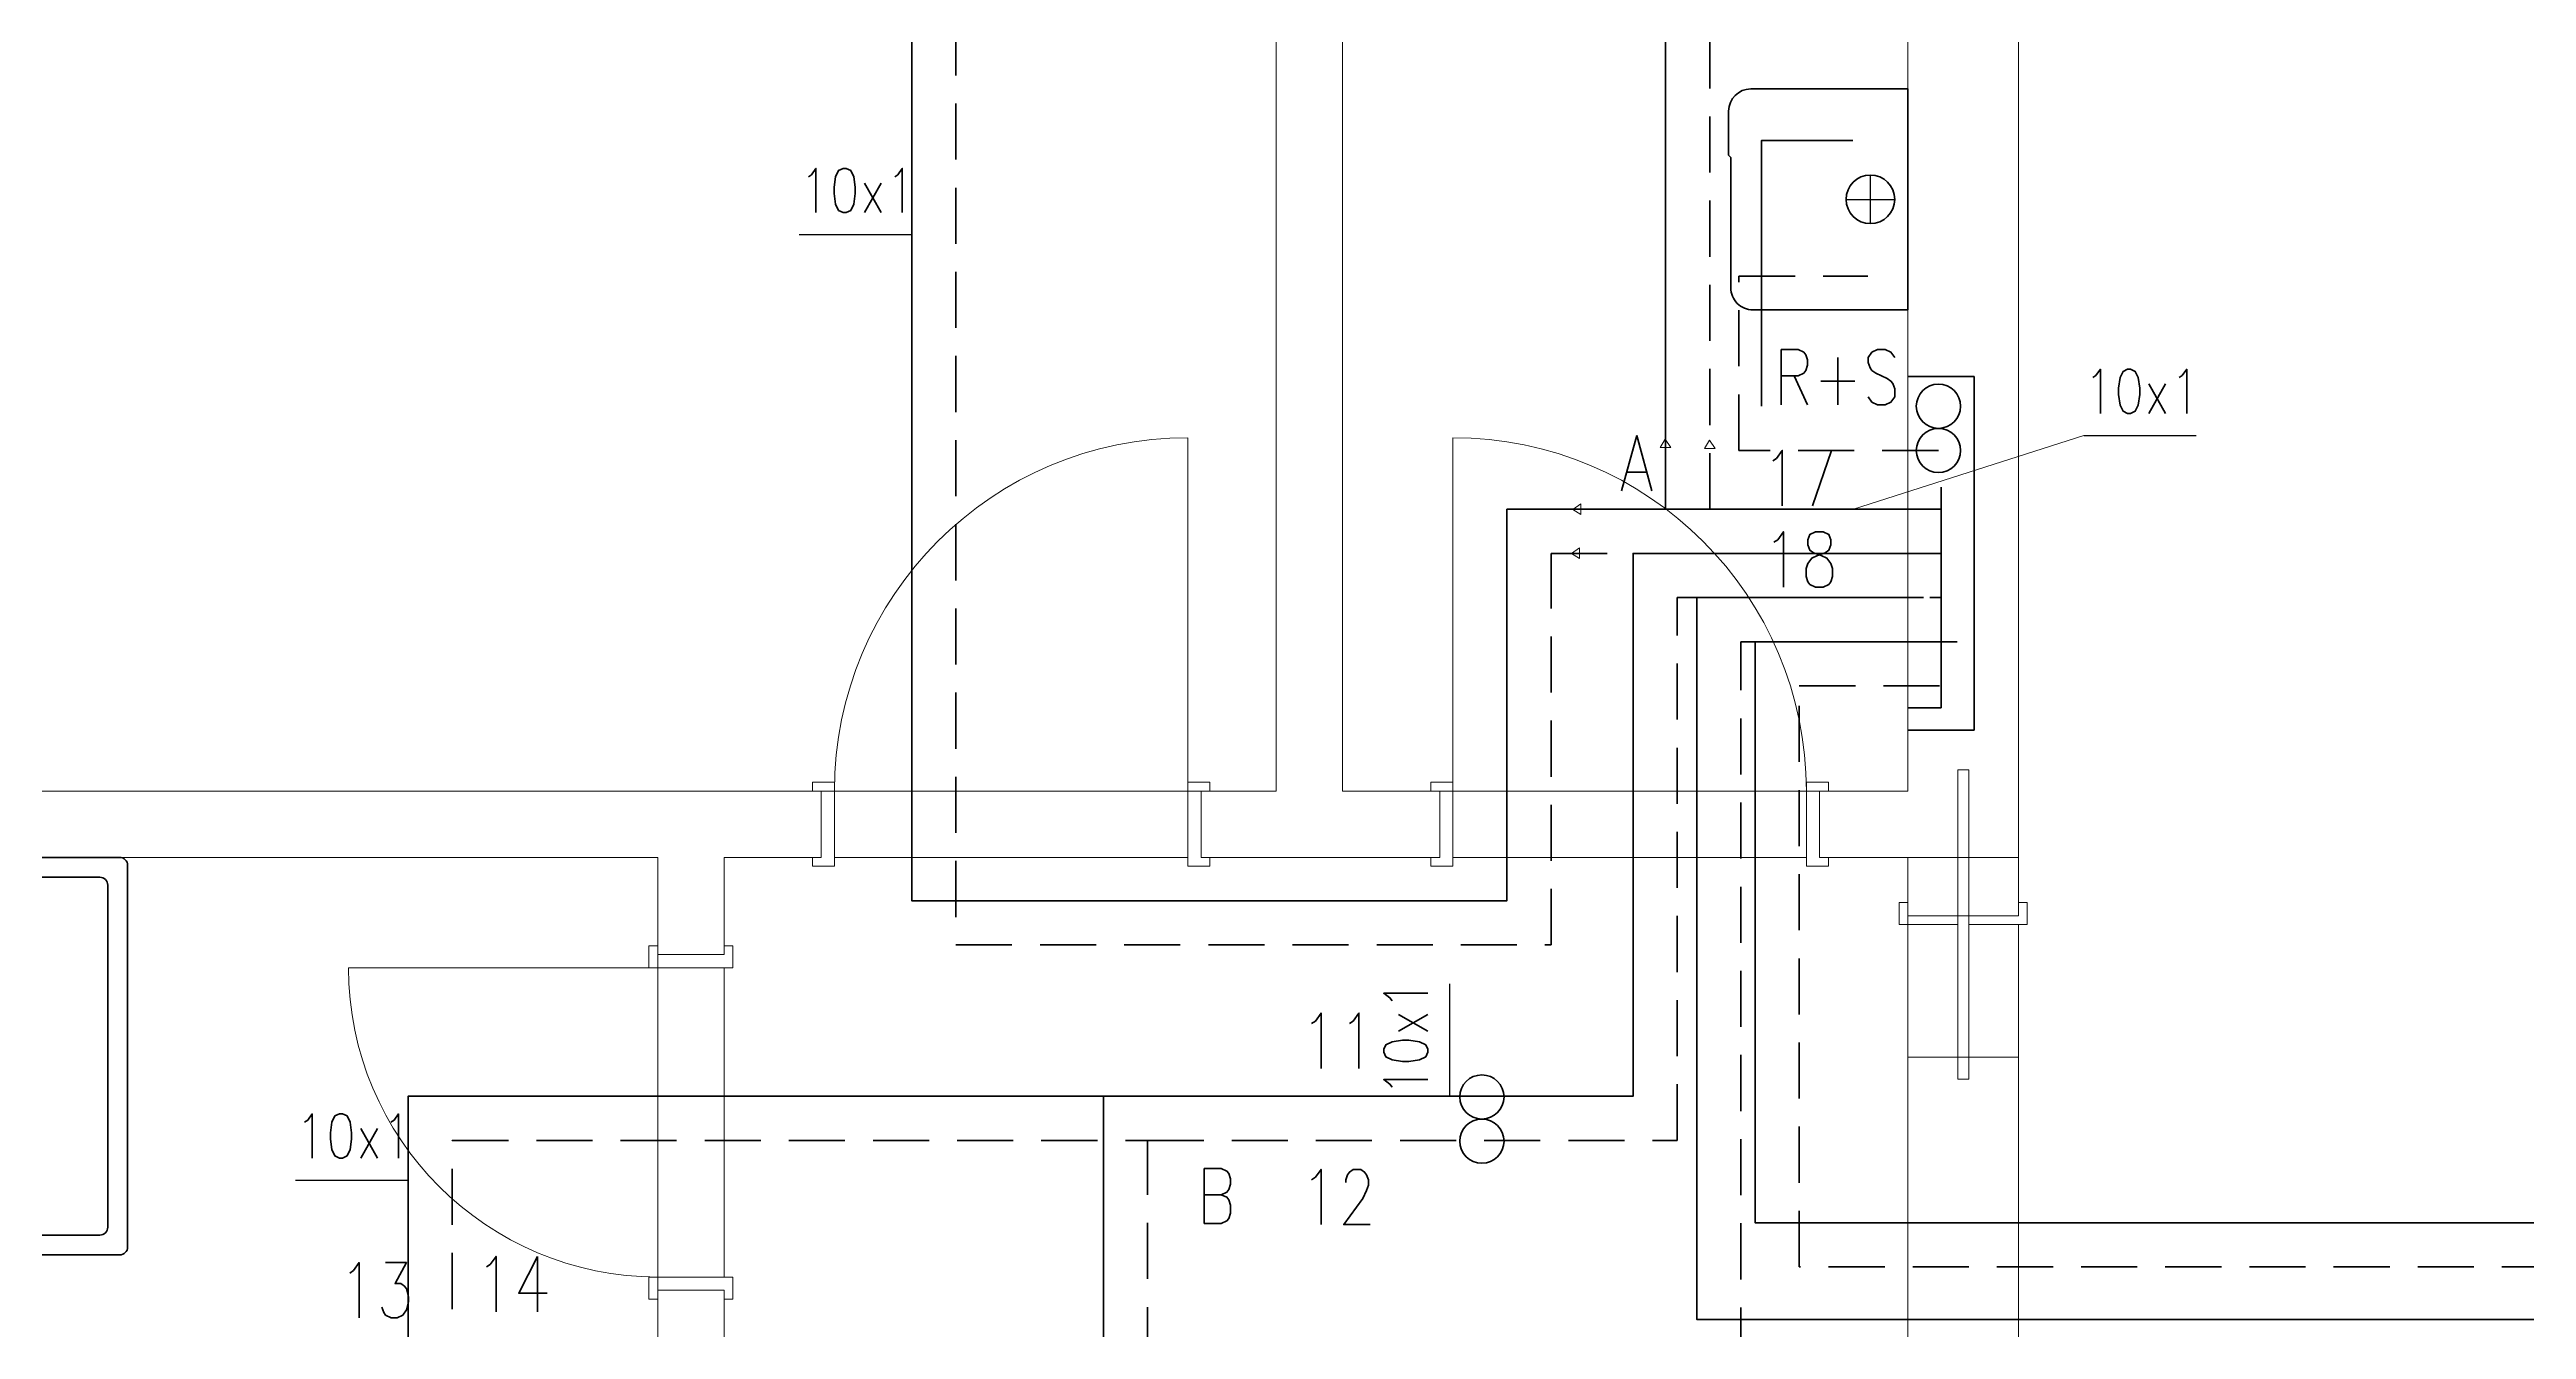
# Model space of a CAD drawing. Header units: millimetres. Extents: x 13441 to 178833, y -33721 to 19284.
# Drawn here: x 45688 to 51295, y 10480 to 13377 of the extents above; entities that cross this region are included whole.
import ezdxf

# ---------------------------------------------------------------- set-up
doc = ezdxf.new("R2010")
doc.units = ezdxf.units.MM
doc.header["$LTSCALE"] = 10
doc.linetypes.add('DASHED', pattern=[19.05, 12.7, -6.35])
for name, color, linetype, lineweight in [('CKTEXTY_MALE', 3, 'Continuous', 18), ('slepá matrice', 7, 'Continuous', 20), ('T-kotle', 7, 'Continuous', 50), ('T-p_privodni', 1, 'Continuous', 50), ('T-p_zpetne', 5, 'DASHED', 50), ('T-stoupacky', 7, 'Continuous', 50), ('Z-zar_predmety', 7, 'Continuous', 50)]:
    doc.layers.add(name, color=color, linetype=linetype, lineweight=lineweight)
doc.layers.add('T-p_privodni-popis', color=7, linetype='Continuous')
doc.styles.get("Standard").update_dxf_attribs({"font": 'simplex.shx', "width": 0.8})

# ---------------------------------------------------------------- blocks, each defined once
blk = doc.blocks.new('*U128')
at = {"linetype": 'ByBlock'}
for p, q in [((18, 900), (882, 900)), ((0, 882), (0, 18)), ((63, 855), (837, 855)), ((900, 882), (900, 18)), ((45, 837), (45, 63)), ((855, 837), (855, 63)), ((18, 0), (882, 0)), ((63, 45), (837, 45))]:
    blk.add_line(p, q, dxfattribs=at)
for centre, start, end in [((18, 882), 90, 180), ((882, 882), 0, 90), ((63, 837), 90, 180), ((837, 837), 0, 90), ((63, 63), 180, 270), ((837, 63), 270, 0), ((18, 18), 180, 270), ((882, 18), 270, 0)]:
    blk.add_arc(centre, 18, start, end, dxfattribs=at)
blk = doc.blocks.new('*U241', base_point=(100, 0))
at = {"color": 0, "linetype": 'ByBlock', "lineweight": -2}
for centre in [(50, 0), (150, 0)]:
    blk.add_circle(centre, 50, dxfattribs=at)
blk = doc.blocks.new('*U256', base_point=(100, 0))
at = {"color": 0, "linetype": 'ByBlock', "lineweight": -2}
for centre in [(50, 0), (150, 0)]:
    blk.add_circle(centre, 50, dxfattribs=at)
blk = doc.blocks.new('*U257', base_point=(1398.750065, 8778.46482))
at = {"color": 0, "linetype": 'ByBlock', "lineweight": -2}
for p, q in [((1398.750065, 8422.46482), (1398.750065, 8778.46482)), ((1398.750065, 8778.46482), (1898.750065, 8778.46482)), ((1898.750065, 8427.46482), (1898.750065, 8778.46482)), ((1448.750065, 8372.46482), (1548.750065, 8372.46482)), ((1548.750065, 8372.46482), (1553.750065, 8377.46482)), ((1553.750065, 8377.46482), (1848.750065, 8377.46482))]:
    blk.add_line(p, q, dxfattribs=at)
at = {"color": 20, "lineweight": 25}
for p, q in [((1648.750065, 8638.46482), (1648.750065, 8748.46482)), ((1703.750065, 8693.46482), (1593.750065, 8693.46482))]:
    blk.add_line(p, q, dxfattribs=at)
at = {"color": 0, "linetype": 'ByBlock', "lineweight": -2}
blk.add_circle((1648.750065, 8693.46482), 55, dxfattribs=at)
for centre, start, end in [((1448.750065, 8422.46482), 180, 270), ((1848.750065, 8427.46482), 270, 0)]:
    blk.add_arc(centre, 50, start, end, dxfattribs=at)

msp = doc.modelspace()

# ---------------------------------------------------------------- linework, layer by layer
at = {"layer": 'CKTEXTY_MALE', "color": 0}
for p, q in [((49771.396, 12336.72), (50292.844, 12503.491)), ((49333.943, 12476.421), (49345.53, 12494.946)), ((49333.943, 12476.421), (49358.208, 12476.421)), ((49358.208, 12476.421), (49345.53, 12494.946)), ((49434.322, 12474.09), (49445.909, 12492.615)), ((49434.322, 12474.09), (49458.587, 12474.09)), ((49458.587, 12474.09), (49445.909, 12492.615)), ((49154.886, 12349.017), (49136.361, 12336.339)), ((49154.886, 12324.752), (49136.361, 12336.339)), ((49154.886, 12324.752), (49154.886, 12349.017)), ((49151.707, 12249.067), (49133.182, 12236.388)), ((49151.707, 12224.801), (49133.182, 12236.388)), ((49151.707, 12224.801), (49151.707, 12249.067))]:
    msp.add_line(p, q, dxfattribs=at)
at = {"layer": 'slepá matrice'}
for p, q in [((48615.069, 14548.585), (48615.069, 11698.585)), ((49895.069, 11698.585), (49895.069, 14548.585)), ((50145.069, 11548.585), (50145.069, 14548.585)), ((48465.069, 14332.507), (48465.069, 11698.585)), ((48265.069, 11698.585), (48265.069, 12498.585)), ((48865.069, 11698.585), (48865.069, 12498.585)), ((47415.069, 11698.585), (47415.069, 11718.585)), ((47465.069, 11718.585), (47415.069, 11718.585)), ((47465.069, 11718.585), (47465.069, 11528.585)), ((48265.069, 11718.585), (48315.069, 11718.585)), ((48265.069, 11718.585), (48265.069, 11528.585)), ((48315.069, 11698.585), (48315.069, 11718.585)), ((48815.069, 11698.585), (48815.069, 11718.585)), ((48865.069, 11718.585), (48815.069, 11718.585)), ((48865.069, 11718.585), (48865.069, 11528.585)), ((49665.069, 11718.585), (49715.069, 11718.585)), ((49665.069, 11718.585), (49665.069, 11528.585)), ((49715.069, 11698.585), (49715.069, 11718.585)), ((50032.569, 11746.483), (50007.569, 11746.483)), ((50007.569, 11046.483), (50007.569, 11746.483)), ((50032.569, 11046.483), (50032.569, 11746.483)), ((47415.069, 11698.585), (44965.069, 11698.585)), ((47435.069, 11698.585), (47415.069, 11698.585)), ((47435.069, 11698.585), (47435.069, 11548.585)), ((48295.069, 11698.585), (47435.069, 11698.585)), ((47465.069, 11698.585), (48265.069, 11698.585)), ((48265.069, 11698.585), (47465.069, 11698.585)), ((48295.069, 11698.585), (48295.069, 11548.585)), ((48295.069, 11698.585), (48315.069, 11698.585)), ((48315.069, 11698.585), (48465.069, 11698.585)), ((48615.069, 11698.585), (48815.069, 11698.585)), ((48835.069, 11698.585), (48815.069, 11698.585)), ((48835.069, 11698.585), (48835.069, 11548.585)), ((48835.069, 11698.585), (49695.069, 11698.585)), ((48865.069, 11698.585), (49665.069, 11698.585)), ((48865.069, 11698.585), (49665.069, 11698.585)), ((49695.069, 11698.585), (49695.069, 11548.585)), ((49695.069, 11698.585), (49715.069, 11698.585)), ((49695.069, 11698.585), (49895.069, 11698.585)), ((47065.069, 11548.585), (44965.069, 11548.585)), ((47065.069, 11548.585), (47065.069, 11348.585)), ((47415.069, 11548.585), (47215.069, 11548.585)), ((47215.069, 11548.585), (47215.069, 11348.585)), ((47435.069, 11548.585), (47415.069, 11548.585)), ((47415.069, 11528.585), (47415.069, 11548.585)), ((47415.069, 11528.585), (47465.069, 11528.585)), ((47465.069, 11548.585), (48265.069, 11548.585)), ((48265.069, 11548.585), (47465.069, 11548.585)), ((48315.069, 11528.585), (48265.069, 11528.585)), ((48295.069, 11548.585), (48315.069, 11548.585)), ((48315.069, 11528.585), (48315.069, 11548.585)), ((48315.069, 11548.585), (48815.069, 11548.585)), ((48835.069, 11548.585), (48815.069, 11548.585)), ((48815.069, 11528.585), (48815.069, 11548.585)), ((48815.069, 11528.585), (48865.069, 11528.585)), ((48865.069, 11548.585), (49665.069, 11548.585)), ((48865.069, 11548.585), (49665.069, 11548.585)), ((49715.069, 11528.585), (49665.069, 11528.585)), ((49695.069, 11548.585), (49715.069, 11548.585)), ((49695.069, 11548.585), (50145.069, 11548.585)), ((49715.069, 11528.585), (49715.069, 11548.585)), ((49895.069, 11548.585), (49895.069, 11446.483)), ((50145.069, 11446.483), (50145.069, 11548.585)), ((49875.069, 11396.483), (49875.069, 11446.483)), ((49895.069, 11446.483), (49875.069, 11446.483)), ((49895.069, 11416.483), (49895.069, 11446.483)), ((50165.069, 11446.483), (50145.069, 11446.483)), ((50145.069, 11416.483), (50145.069, 11446.483)), ((50165.069, 11446.483), (50165.069, 11396.483)), ((49875.069, 11396.483), (50007.569, 11396.483)), ((49895.069, 11416.483), (49895.069, 9976.483)), ((49895.069, 11416.483), (50007.569, 11416.483)), ((49895.069, 11396.483), (49895.069, 9996.483)), ((49895.069, 11396.483), (49895.069, 9996.483)), ((50007.569, 11416.483), (50032.569, 11416.483)), ((50032.569, 11416.483), (50145.069, 11416.483)), ((50032.569, 11396.483), (50165.069, 11396.483)), ((50145.069, 11396.483), (50145.069, 9996.483)), ((50145.069, 11396.483), (50145.069, 9996.483)), ((47065.069, 11348.585), (47045.069, 11348.585)), ((47045.069, 11298.585), (47045.069, 11348.585)), ((47065.069, 11328.585), (47065.069, 11348.585)), ((47215.069, 11328.585), (47065.069, 11328.585)), ((47065.069, 11328.585), (47065.069, 10568.585)), ((47215.069, 11328.585), (47215.069, 11348.585)), ((47235.069, 11348.585), (47215.069, 11348.585)), ((47235.069, 11348.585), (47235.069, 11298.585)), ((47065.069, 11298.585), (46365.069, 11298.585)), ((47045.069, 11298.585), (47235.069, 11298.585)), ((47065.069, 11298.585), (47165.069, 11298.585)), ((47065.069, 11298.585), (47065.069, 10598.585)), ((47065.069, 11298.585), (47065.069, 10598.585)), ((47215.069, 11298.585), (47215.069, 10598.585)), ((47215.069, 11298.585), (47215.069, 10598.585)), ((50145.069, 11096.483), (49895.069, 11096.483)), ((50032.569, 11046.483), (50007.569, 11046.483)), ((47045.069, 10598.585), (47045.069, 10548.585)), ((47045.069, 10598.585), (47235.069, 10598.585)), ((47235.069, 10548.585), (47235.069, 10598.585)), ((47065.069, 10548.585), (47045.069, 10548.585)), ((47065.069, 10568.585), (47065.069, 10548.585)), ((47215.069, 10568.585), (47065.069, 10568.585)), ((47065.069, 10548.585), (47065.069, 10498.585)), ((47215.069, 10568.585), (47215.069, 10548.585)), ((47215.069, 10548.585), (47215.069, 10498.585)), ((47235.069, 10548.585), (47215.069, 10548.585)), ((47065.069, 9373.585), (47065.069, 10498.585)), ((47215.069, 10001.069), (47215.069, 10498.585))]:
    msp.add_line(p, q, dxfattribs=at)
for centre, radius, start, end in [((48265.069, 11698.585), 800, 90, 180), ((48865.069, 11698.585), 800, 0, 90), ((47065.069, 11298.585), 700, 180, 270)]:
    msp.add_arc(centre, radius, start, end, dxfattribs=at)
at = {"layer": 'T-p_privodni'}
for points in [[(47121.49, 14432.585), (47121.49, 14307.519), (47639.903, 14307.519), (47639.903, 11450.186), (48987.059, 11450.186), (48987.059, 12336.72), (49970.069, 12336.72)], [(49346.179, 12336.72), (49346.179, 12436.72), (49346.179, 14451.585)], [(49563.307, 12569.663), (49563.307, 13171.036), (49770.147, 13171.036)], [(48073.773, 11007.856), (48123.773, 11007.856), (49272.885, 11007.856), (49272.885, 12236.72), (49970.069, 12236.72)], [(52618.632, 7618.585), (52618.632, 10502.678), (49416.819, 10502.678), (49416.819, 12136.72), (49930.412, 12136.72)], [(54695.484, 10721.46), (49549.118, 10721.46), (49549.118, 12036.72), (50006.117, 12036.72)], [(46146.494, 7565.585), (46146.494, 8598.609), (48073.773, 8598.609), (48073.773, 11007.856)], [(46499.809, 9573.585), (46499.809, 11007.856), (48073.773, 11007.856)]]:
    msp.add_lwpolyline(points, dxfattribs=at)
at = {"layer": 'T-p_privodni-popis', "color": 7}
for p, q in [((47385.379, 12958.155), (47639.903, 12958.155)), ((50292.844, 12503.491), (50547.368, 12503.491)), ((48858.233, 11007.856), (48858.233, 11262.379)), ((46245.165, 10817.87), (46499.689, 10817.87))]:
    msp.add_line(p, q, dxfattribs=at)
at = {"layer": 'T-p_zpetne', "color": 0, "linetype": 'ByBlock'}
for p, q in [((50045.069, 12636.72), (49895.069, 12636.72)), ((50045.069, 11836.72), (50045.069, 12636.72)), ((49970.069, 11886.72), (49970.069, 12386.72)), ((49895.069, 11886.72), (49970.069, 11886.72)), ((49895.069, 11836.72), (50045.069, 11836.72))]:
    msp.add_line(p, q, dxfattribs=at)
at = {"layer": 'T-p_zpetne'}
for points in [[(47221.49, 14432.585), (47221.49, 14207.519), (47739.903, 14207.519), (47739.903, 11350.186), (49087.059, 11350.186), (49087.059, 12236.72), (49970.069, 12236.72)], [(49446.179, 12336.72), (49446.179, 12336.72), (49446.179, 14451.585)], [(49963.956, 12469.663), (49512.423, 12469.663), (49512.423, 12863.998), (49804.1, 12863.998)], [(48173.773, 10907.856), (49372.885, 10907.856), (49372.885, 12136.72), (49970.069, 12136.72)], [(52718.632, 7618.585), (52718.632, 10402.678), (49516.819, 10402.678), (49516.819, 12036.72), (49930.412, 12036.72)], [(54795.484, 10621.46), (49649.118, 10621.46), (49649.118, 11936.72), (50006.117, 11936.72)], [(46246.494, 7565.585), (46246.494, 8498.609), (48173.773, 8498.609), (48173.773, 10907.856)], [(46599.809, 9573.585), (46599.809, 10907.856), (48123.773, 10907.856), (48173.773, 10907.856)]]:
    msp.add_lwpolyline(points, dxfattribs=at)

# ---------------------------------------------------------------- block references
at = {"layer": 'T-kotle', "rotation": 269.9999999999995}
msp.add_blockref('*U257', (49895.069, 13288.048), dxfattribs=at)
at = {"layer": 'T-stoupacky'}
for name, p, rotation in [('*U256', (49963.956, 12519.663), 90.00000000000001), ('*U241', (48930.615, 10956.137), 270)]:
    msp.add_blockref(name, p, dxfattribs=dict(at, rotation=rotation))
at = {"layer": 'Z-zar_predmety', "rotation": 269.9999999999994}
msp.add_blockref('*U128', (44965.069, 11548.585), dxfattribs=at)

# ---------------------------------------------------------------- texts
at = {"layer": 'CKTEXTY_MALE', "insert": (49590.649, 12698.283), "char_height": 125, "width": 305, "attachment_point": 1}
msp.add_mtext('R+S', dxfattribs=at)
at = {"layer": 'CKTEXTY_MALE', "char_height": 125, "attachment_point": 1}
for s, width, insert in [('A', 251.93437, (49242.448, 12503.598)), ('17', 130.38721, (49563.279, 12469.663)), ('18', 130.38721, (49565.81, 12285.552)), ('11', 130.38721, (48519.383, 11195.934)), ('B', 251.93437, (48284.74, 10844.479)), ('12', 130.38721, (48519.383, 10842.159)), ('13', 130.38721, (46341.954, 10631.409)), ('14', 130.38721, (46651.77, 10645.067))]:
    msp.add_mtext_dynamic_manual_height_columns(s, width=width, gutter_width=625, heights=[0], dxfattribs=dict(at, insert=insert))
at = {"layer": 'T-p_privodni-popis', "color": 102, "width": 0.8}
for p in [(47385.379, 13008.155), (50292.844, 12553.491), (46245.165, 10867.87)]:
    msp.add_text('10x1', height=100, dxfattribs=at).set_placement(p)
msp.add_text('10x1', height=100, rotation=90, dxfattribs=at).set_placement((48808.233, 11007.856))

doc.saveas('drawing.dxf')
